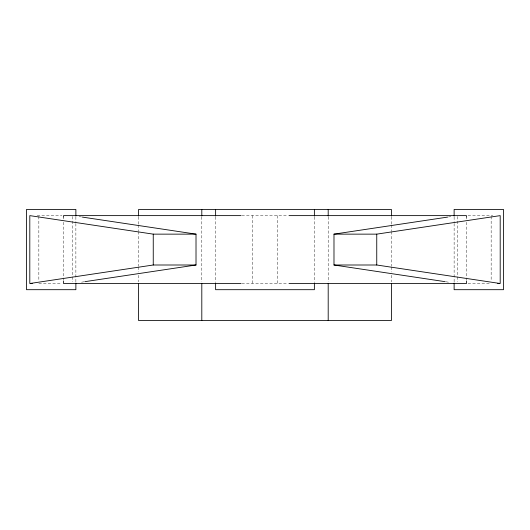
<?xml version="1.0" encoding="UTF-8"?>
<svg xmlns="http://www.w3.org/2000/svg" width="530" height="530" viewBox="0 0 530 530"><rect width="100%" height="100%" fill="white"/><g stroke="black" fill="none" stroke-linecap="round" stroke-linejoin="round"><path stroke-width="0.4" stroke-dasharray="2.65 1.99" d="M448.44 216.969L450.891 216.604M81.56 282.165L84.018 281.801M37.206 215.624L61.957 215.624M241.846 215.624L288.154 215.624M468.043 215.624L492.794 215.624M38.842 283.517L61.957 283.517M241.846 283.517L288.154 283.517M468.043 283.517L491.158 283.517M79.109 216.604L81.56 216.969M445.982 281.801L448.44 282.165M491.158 216.452L491.158 281.032M466.466 217.28L466.466 218.936M466.466 222.249L466.466 280.204M457.43 216.452L457.43 276.064M457.43 276.892L457.43 281.861M454.124 216.896L454.124 222.686M454.124 223.514L454.124 282.245M391.398 216.856L391.398 224.263M391.398 225.084L391.398 230.848M391.398 231.67L391.398 266.232M391.398 267.06L391.398 271.996M391.398 275.289L391.398 281.874M328.196 216.856L328.196 281.874M314.376 216.896L314.376 282.245M277.342 215.624L277.342 283.517M252.658 215.624L252.658 283.517M215.624 216.896L215.624 282.245M201.804 216.856L201.804 281.874M138.602 216.856L138.602 224.263M138.602 225.084L138.602 230.848M138.602 231.67L138.602 266.232M138.602 267.06L138.602 271.996M138.602 275.289L138.602 281.874M75.876 216.896L75.876 222.686M75.876 223.514L75.876 282.245M72.57 216.452L72.57 276.064M72.57 276.892L72.57 281.861M63.534 217.28L63.534 218.936M63.534 222.249L63.534 280.204M38.842 216.452L38.842 281.032"/><path stroke-width="0.79" d="M445.167 281.675L333.986 265L333.986 234.141L447.618 217.095M196.014 265L153.249 265L29.806 283.517L29.806 215.624L153.249 234.141L196.014 234.141L196.014 265L84.833 281.675M333.986 234.141L376.75 234.141L500.194 215.624L500.194 283.517L376.75 265L333.986 265M241.024 215.624L63.534 215.624L63.534 217.28M288.976 215.624L466.466 215.624L466.466 217.28M30.627 283.517L32.277 283.517M241.024 283.517L63.534 283.517L63.534 281.032M288.976 283.517L466.466 283.517L466.466 281.032M497.723 283.517L499.373 283.517M82.382 217.095L196.014 234.141M454.124 216.068L454.124 209.449L503.5 209.449L503.5 289.691L454.124 289.691L454.124 283.073M391.398 216.035L391.398 209.449L138.602 209.449L138.602 216.035M391.398 283.517L391.398 320.551L138.602 320.551L138.602 283.517M376.75 234.141L376.75 265M328.196 209.449L328.196 216.035M328.196 283.517L328.196 320.551M314.376 209.449L314.376 216.068M314.376 283.073L314.376 289.691L215.624 289.691L215.624 283.073M215.624 209.449L215.624 216.068M201.804 209.449L201.804 216.035M201.804 283.517L201.804 320.551M153.249 234.141L153.249 265M75.876 216.068L75.876 209.449L26.5 209.449L26.5 289.691L75.876 289.691L75.876 283.073"/></g></svg>
